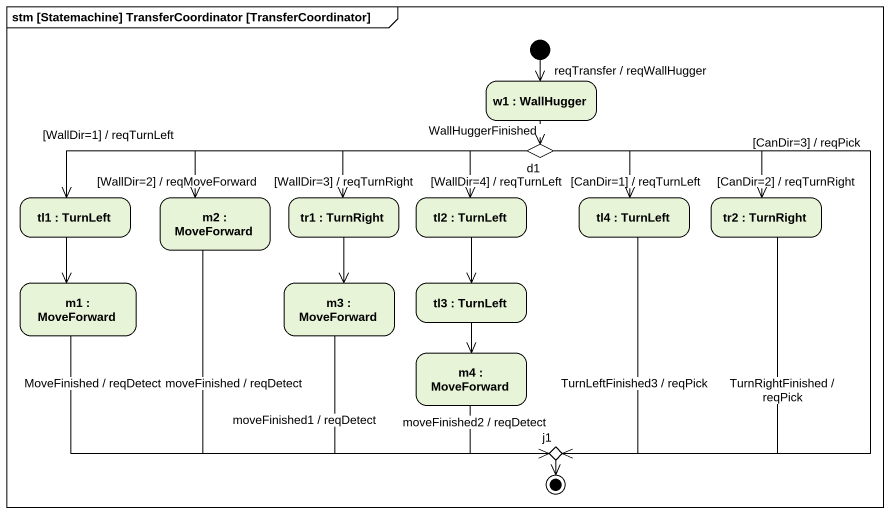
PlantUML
@startuml
mainframe stm [Statemachine] TransferCoordinator [TransferCoordinator]
hide empty description
state "w1 : WallHugger" as w1
state d1 <<choice>>
state "tl1 : TurnLeft" as tl1
state "m2 : MoveForward" as m2
state "tr1 : TurnRight" as tr1
state "tl2 : TurnLeft" as tl2
state "tl4 : TurnLeft" as tl4
state "tr2 : TurnRight" as tr2
state "m1 : MoveForward" as m1
state "m3 : MoveForward" as m3
state "tl3 : TurnLeft" as tl3
state "m4 : MoveForward" as m4
state j1 <<choice>>
[*] --> w1 : reqTransfer / reqWallHugger
w1 --> d1 : WallHuggerFinished
d1 -left-> tl1 : [WallDir=1] / reqTurnLeft
d1 -left-> m2 : [WallDir=2] / reqMoveForward
d1 -left-> tr1 : [WallDir=3] / reqTurnRight
d1 --> tl2 : [WallDir=4] / reqTurnLeft
d1 --> tl4 : [CanDir=1] / reqTurnLeft
d1 -right-> tr2 : [CanDir=2] / reqTurnRight
d1 --> j1 : [CanDir=3] / reqPick
tl1 --> m1
m2 --> j1 : moveFinished / reqDetect
tr1 --> m3
tl2 --> tl3
tl4 --> j1 : TurnLeftFinished3 / reqPick
tr2 --> j1 : TurnRightFinished / reqPick
m1 -right-> j1 : MoveFinished / reqDetect
m3 --> j1 : moveFinished1 / reqDetect
tl3 --> m4
m4 --> j1 : moveFinished2 / reqDetect
j1 --> [*]
@enduml
